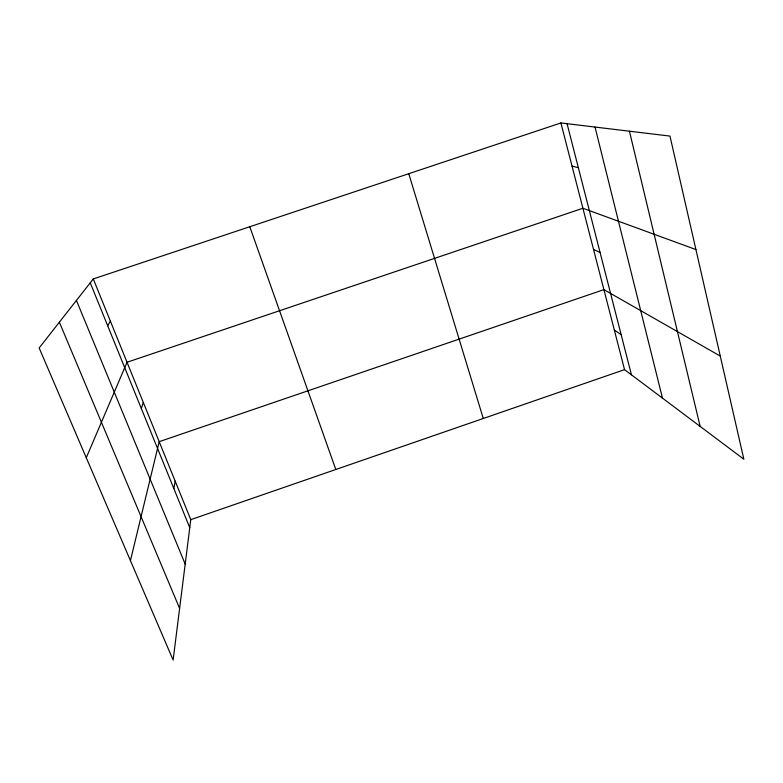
<?xml version="1.0" encoding="UTF-8"?>
<svg xmlns="http://www.w3.org/2000/svg" width="783" height="783" viewBox="0 0 783 783"><rect width="100%" height="100%" fill="white"/><g stroke="black" fill="none" stroke-linecap="round" stroke-linejoin="round"><path stroke-width="1.17" d="M93.285 278.944L190.778 519.658L173.121 660.049L39.15 347.955L93.285 278.944L560.902 122.951L669.974 136.085L743.85 459.22L624.54 369.635L560.902 122.951M173.855 488.572L175.177 481.134M130.438 560.608L159.194 441.671L603.908 289.632L720.272 356.069M141.341 408.55L143.299 402.442M86.277 457.732L127.032 362.265L582.914 208.258L695.911 249.552M107.702 325.767L110.364 321.108M190.778 519.658L624.54 369.635M572.04 166.113L578.343 167.679M593.534 249.425L600.091 252.518M614.342 330.103L621.134 334.615M59.361 322.185L179.62 608.42M76.431 300.427L185.189 564.103M90.241 282.81L189.76 527.722M249.787 226.727L335.809 469.497M408.765 173.699L483.277 418.494M567.068 123.685L631.441 374.812M595.031 127.061L662.477 398.116M629.434 131.201L700.149 426.412"/></g></svg>
